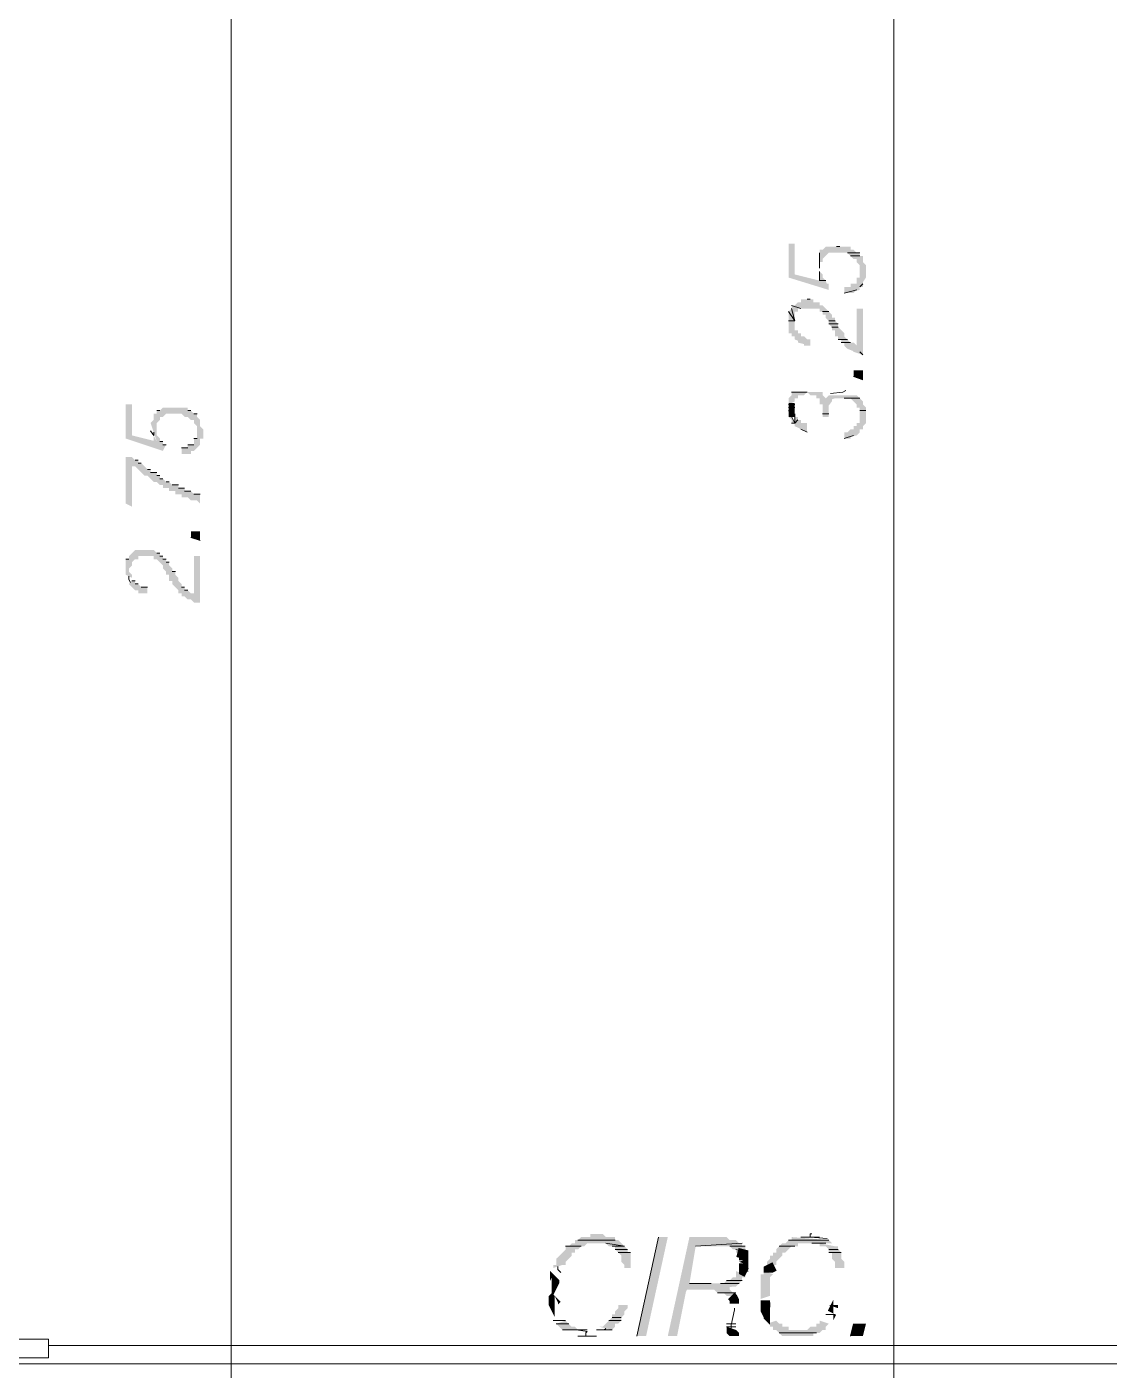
# Model space of a CAD drawing. Header units: millimetres. Extents: x 182 to 575, y -105 to 95.
# Drawn here: x 280.461 to 282.125, y 77.001 to 79.068 of the extents above; entities that cross this region are included whole.
import ezdxf

# ---------------------------------------------------------------- set-up
doc = ezdxf.new("R2010")
doc.units = ezdxf.units.MM
doc.header["$MEASUREMENT"] = 0
doc.layers.add('PDF_Geometry', color=7, linetype='Continuous')
doc.layers.add('PDF_Solid Fills', color=7, linetype='Continuous')

msp = doc.modelspace()

# ---------------------------------------------------------------- hatches: boundary and pattern name
at = {"layer": 'PDF_Solid Fills', "transparency": 33554559}
h = msp.add_hatch(color=256, dxfattribs=at)
h.paths.add_polyline_path([(280.4802034287751, 79.0350546216459), (280.5027033593307, 79.0350546216459), (280.4802034287751, 79.0350546216459)], flags=0)
h.paths.add_polyline_path([(280.4852032204417, 79.03755367720146), (280.497703567664, 79.03755367720146), (280.4852032204417, 79.03755367720146)], flags=0)
h.paths.add_polyline_path([(280.497703567664, 79.03755367720146), (280.4852032204417, 79.03755367720146), (280.497703567664, 79.03755367720146)], flags=0)
h.paths.add_polyline_path([(280.4902030259973, 79.03755367720146), (280.492702067664, 79.03755367720146), (280.4902030259973, 79.03755367720146)], flags=0)
h = msp.add_hatch(color=256, dxfattribs=at)
h.paths.add_polyline_path([(280.4752036371085, 79.02005353831257), (280.4702021371085, 79.02005353831257), (280.4752036371085, 79.02005353831257)], flags=0)
h.paths.add_polyline_path([(280.4702021371085, 79.02005353831257), (280.4752036371085, 79.02005353831257), (280.4702021371085, 79.02005353831257)], flags=0)
h.paths.add_polyline_path([(280.4677030954418, 79.0125529966459), (280.4727028871084, 79.0125529966459), (280.4677030954418, 79.0125529966459)], flags=0)
h.paths.add_polyline_path([(280.4727028871084, 79.0125529966459), (280.4677030954418, 79.0125529966459), (280.4727028871084, 79.0125529966459)], flags=0)
h.paths.add_polyline_path([(280.4652023454418, 79.00755489942368), (280.4727028871084, 79.00755489942368), (280.4652023454418, 79.00755489942368)], flags=0)
h.paths.add_polyline_path([(280.4727028871084, 79.00505245497924), (280.4652023454418, 79.00505245497924), (280.4727028871084, 79.00505245497924)], flags=0)
h.paths.add_polyline_path([(280.4652023454418, 79.00005435775701), (280.4727028871084, 79.00005435775701), (280.4652023454418, 79.00005435775701)], flags=0)
h.paths.add_polyline_path([(280.4652023454418, 78.99755530220145), (280.4702021371085, 78.99755530220145), (280.4652023454418, 78.99755530220145)], flags=0)
h.paths.add_polyline_path([(280.4702021371085, 78.99755530220145), (280.4652023454418, 78.99755530220145), (280.4702021371085, 78.99755530220145)], flags=0)
h.paths.add_polyline_path([(280.4652023454418, 78.99255381609035), (280.4727028871084, 78.99255381609035), (280.4652023454418, 78.99255381609035)], flags=0)
h.paths.add_polyline_path([(280.4727028871084, 78.99005476053479), (280.4652023454418, 78.99005476053479), (280.4727028871084, 78.99005476053479)], flags=0)
h = msp.add_hatch(color=256, dxfattribs=at)
h.paths.add_polyline_path([(280.5027033593307, 79.01505205220145), (280.5077031509973, 79.01505205220145), (280.5027033593307, 79.01505205220145)], flags=0)
h.paths.add_polyline_path([(280.5077031509973, 79.01005395497924), (280.5027033593307, 79.01005395497924), (280.5077031509973, 79.01005395497924)], flags=0)
h.paths.add_polyline_path([(280.5027033593307, 79.00755489942368), (280.5077031509973, 79.00755489942368), (280.5027033593307, 79.00755489942368)], flags=0)
h.paths.add_polyline_path([(280.5077031509973, 79.00505245497924), (280.5027033593307, 79.00505245497924), (280.5077031509973, 79.00505245497924)], flags=0)
h.paths.add_polyline_path([(280.5077031509973, 79.00005435775701), (280.5002026093306, 79.00005435775701), (280.5077031509973, 79.00005435775701)], flags=0)
h.paths.add_polyline_path([(280.5002026093306, 78.99755530220145), (280.5052024148862, 78.99755530220145), (280.5002026093306, 78.99755530220145)], flags=0)
h.paths.add_polyline_path([(280.5052024148862, 78.99505285775702), (280.5002026093306, 78.99505285775702), (280.5052024148862, 78.99505285775702)], flags=0)
h.paths.add_polyline_path([(280.497703567664, 78.99255381609035), (280.5052024148862, 78.99255381609035), (280.497703567664, 78.99255381609035)], flags=0)
h.paths.add_polyline_path([(280.5027033593307, 78.99005476053479), (280.497703567664, 78.99005476053479), (280.5027033593307, 78.99005476053479)], flags=0)
h = msp.add_hatch(color=256, dxfattribs=at)
h.paths.add_polyline_path([(280.4752036371085, 78.977552732757), (280.4902030259973, 78.977552732757), (280.4752036371085, 78.977552732757)], flags=0)
h.paths.add_polyline_path([(280.4802034287751, 78.97505367720146), (280.4852032204417, 78.97505367720146), (280.4802034287751, 78.97505367720146)], flags=0)
h.paths.add_polyline_path([(280.4852032204417, 78.97505367720146), (280.4802034287751, 78.97505367720146), (280.4852032204417, 78.97505367720146)], flags=0)
h = msp.add_hatch(color=256, dxfattribs=at)
h.paths.add_polyline_path([(281.6913149277286, 78.6729107191988), (281.6897278732196, 78.67767405253213), (281.6849645398862, 78.68243413189722), (281.6849645398862, 78.68719746523053), (281.6802012065529, 78.69195757105066), (281.6802012065529, 78.67767405253213), (281.6421075293042, 78.68719746523053), (281.6421075293042, 78.73481458163266), (281.6325841166058, 78.73481458163266), (281.6325841166058, 78.68243413189722), (281.6944879525846, 78.6633873065004), (281.6944879525846, 78.6729107191988)])
h.paths.add_polyline_path([(281.7182981377698, 78.65862397316707), (281.7325848838016, 78.65862397316707), (281.7361547648543, 78.6621962747202), (281.7421082965, 78.6633873065004), (281.7421082965, 78.66814738586547), (281.74686840232, 78.66814738586547), (281.74686840232, 78.67528833797746), (281.7516317356534, 78.68243413189722), (281.7516317356534, 78.70148098374906), (281.74686840232, 78.70624431708242), (281.74686840232, 78.71576772978082), (281.7421082965, 78.71576772978082), (281.7421082965, 78.72053106311415), (281.7373449896216, 78.72053106311415), (281.7325848838016, 78.72529116893426), (281.7278215504683, 78.72529116893426), (281.7278215504683, 78.73005447581258), (281.6897278732196, 78.73005447581258), (281.6849645398862, 78.72529116893426), (281.6802012065529, 78.72529116893426), (281.6802012065529, 78.70624431708242), (281.6849645398862, 78.70624431708242), (281.6849645398862, 78.71100765041572), (281.6897278732196, 78.71576772978082), (281.6944879525846, 78.72053106311415), (281.7230614711032, 78.72053106311415), (281.7278215504683, 78.71576772978082), (281.7325848838016, 78.71100765041572), (281.7373449896216, 78.71100765041572), (281.7373449896216, 78.70624431708242), (281.7421082965, 78.70148098374906), (281.7421082965, 78.68243413189722), (281.7373449896216, 78.68243413189722), (281.7373449896216, 78.6729107191988), (281.7278215504683, 78.6729107191988), (281.7278215504683, 78.66814738586547), (281.7182981377698, 78.66814738586547)])
h = msp.add_hatch(color=256, dxfattribs=at)
h.paths.add_polyline_path([(281.6849645398862, 78.72529116893426), (281.7325848838016, 78.72529116893426), (281.6849645398862, 78.72529116893426)], flags=0)
h.paths.add_polyline_path([(281.7325848838016, 78.72529116893426), (281.6849645398862, 78.72529116893426), (281.7325848838016, 78.72529116893426)], flags=0)
h.paths.add_polyline_path([(281.6802012065529, 78.72529116893426), (281.7373449896216, 78.72053106311415), (281.6802012065529, 78.72529116893426)], flags=0)
h = msp.add_hatch(color=256, dxfattribs=at)
h.paths.add_polyline_path([(281.6706777938545, 78.70148098374906), (281.6706777938545, 78.696720904384), (281.6706777938545, 78.70148098374906)], flags=0)
h.paths.add_polyline_path([(281.6706777938545, 78.696720904384), (281.6706777938545, 78.70148098374906), (281.6706777938545, 78.696720904384)], flags=0)
h.paths.add_polyline_path([(281.6754411271878, 78.71100765041572), (281.6754411271878, 78.68719746523053), (281.6754411271878, 78.71100765041572)], flags=0)
h.paths.add_polyline_path([(281.6754411271878, 78.68719746523053), (281.6754411271878, 78.71100765041572), (281.6754411271878, 78.68719746523053)], flags=0)
for points in [[(281.656394275336, 78.58005332501892), (281.656394275336, 78.57767328533637), (281.6659176880344, 78.57767328533637), (281.6659176880344, 78.5871966980348), (281.6611543811562, 78.5871966980348), (281.656394275336, 78.5919600313681), (281.6516309420026, 78.5919600313681), (281.6516309420026, 78.5967201107332), (281.6468708626376, 78.5967201107332), (281.6468708626376, 78.60148344406653), (281.6421075293042, 78.60148344406653), (281.6421075293042, 78.6300537086168), (281.6468708626376, 78.6300537086168), (281.6468708626376, 78.63481704195013), (281.6802012065529, 78.63481704195013), (281.6802012065529, 78.6300537086168), (281.6849645398862, 78.6300537086168), (281.6849645398862, 78.62529037528347), (281.6897278732196, 78.62529037528347), (281.6897278732196, 78.62053029591837), (281.6944879525846, 78.61576696258504), (281.6944879525846, 78.61100685676496), (281.699251285918, 78.60624354988664), (281.699251285918, 78.60148344406653), (281.704011391738, 78.60148344406653), (281.704011391738, 78.5919600313681), (281.7087747250714, 78.5919600313681), (281.7087747250714, 78.5871966980348), (281.7135348044366, 78.5871966980348), (281.7135348044366, 78.58243336470144), (281.7182981377698, 78.58243336470144), (281.7182981377698, 78.57767328533637), (281.7230614711032, 78.57290995200304), (281.7309988953115, 78.5697347600476), (281.7325848838016, 78.5681498461829), (281.74686840232, 78.5633865128496), (281.74686840232, 78.63481704195013), (281.7373449896216, 78.63481704195013), (281.7373449896216, 78.57767328533637), (281.7325848838016, 78.58243336470144), (281.7278215504683, 78.58243336470144), (281.7230614711032, 78.5871966980348), (281.7182981377698, 78.5919600313681), (281.7182981377698, 78.5967201107332), (281.7135348044366, 78.60148344406653), (281.7087747250714, 78.60624354988664), (281.7087747250714, 78.61100685676496), (281.704011391738, 78.61576696258504), (281.704011391738, 78.62053029591837), (281.699251285918, 78.62053029591837), (281.699251285918, 78.62529037528347), (281.6944879525846, 78.6300537086168), (281.6897278732196, 78.63481704195013), (281.6849645398862, 78.6395771213152), (281.6802012065529, 78.6395771213152), (281.6802012065529, 78.64434045464856), (281.6706777938545, 78.64434045464856), (281.6706777938545, 78.64910056046864), (281.6516309420026, 78.64910056046864), (281.6516309420026, 78.64434045464856), (281.6468708626376, 78.64434045464856), (281.6421075293042, 78.6395771213152), (281.6373441959709, 78.6395771213152), (281.6373441959709, 78.63481704195013), (281.6325841166058, 78.6300537086168), (281.6325841166058, 78.5967201107332), (281.6373441959709, 78.5967201107332), (281.6373441959709, 78.5919600313681), (281.6421075293042, 78.5919600313681), (281.6421075293042, 78.5871966980348), (281.6468708626376, 78.58529149489576), (281.6468708626376, 78.58243336470144)], [(281.7325848838016, 78.53005294142102), (281.74686840232, 78.52529283560094), (281.74686840232, 78.53957635411945), (281.7325848838016, 78.53957635411945)], [(280.661156312373, 78.43005214777025), (280.6563929790397, 78.43957881443689), (280.6563929790397, 78.43124328541413), (280.6230593811561, 78.43957881443689), (280.6230593811561, 78.48719593083902), (280.6135359684577, 78.48719593083902), (280.6135359684577, 78.43481548110356), (280.6706797250714, 78.41576862925172), (280.6754398308915, 78.42529206840516), (280.6706797250714, 78.42529206840516), (280.6706797250714, 78.43005214777025), (280.6659164181931, 78.43005214777025), (280.6659164181931, 78.43481548110356), (280.661156312373, 78.43957881443689), (280.661156312373, 78.45862566628875), (280.6659164181931, 78.46338574565382), (280.6659164181931, 78.46814907898718), (280.6706797250714, 78.46814907898718), (280.6754398308915, 78.47291241232048), (280.6992499896216, 78.47291241232048), (280.704013322955, 78.46814907898718), (280.7087734287751, 78.46814907898718), (280.7135367356534, 78.46338574565382), (280.7182968414735, 78.46338574565382), (280.7182968414735, 78.45862566628875), (280.7230601748068, 78.45386233295542), (280.7230601748068, 78.43481548110356), (280.7182968414735, 78.43481548110356), (280.7182968414735, 78.42529206840516), (280.7087734287751, 78.42529206840516), (280.7087734287751, 78.42052873507183), (280.6992499896216, 78.42052873507183), (280.6992499896216, 78.4110053223734), (280.7135367356534, 78.4110053223734), (280.7135367356534, 78.41576862925172), (280.7182968414735, 78.41576862925172), (280.7230601748068, 78.42052873507183), (280.7278202541719, 78.42529206840516), (280.7278202541719, 78.43481548110356), (280.7325835875053, 78.43481548110356), (280.7325835875053, 78.44910222713528), (280.7278202541719, 78.45386233295542), (280.7278202541719, 78.46338574565382), (280.7230601748068, 78.46814907898718), (280.7230601748068, 78.47291241232048), (280.7182968414735, 78.47291241232048), (280.7135367356534, 78.47767249168558), (280.7087734287751, 78.47767249168558), (280.7087734287751, 78.48243582501891), (280.6706797250714, 78.48243582501891), (280.6659164181931, 78.47767249168558), (280.661156312373, 78.47767249168558), (280.661156312373, 78.47291241232048), (280.6563929790397, 78.47291241232048), (280.6563929790397, 78.46338574565382), (280.6516328996746, 78.45862566628875)], [(280.7087734287751, 78.3443381266062), (280.7135367356534, 78.33957804724113), (280.7230601748068, 78.33957804724113), (280.7278202541719, 78.3348147139078), (280.7278202541719, 78.34910145993956), (280.7182968414735, 78.34910145993956), (280.7135367356534, 78.35386479327289), (280.704013322955, 78.35386479327289), (280.704013322955, 78.35862487263796), (280.6944899102567, 78.35862487263796), (280.6944899102567, 78.36338820597129), (280.6849632435899, 78.36338820597129), (280.6802031642249, 78.3681483117914), (280.6754398308915, 78.3681483117914), (280.6706797250714, 78.37291161866972), (280.6659164181931, 78.37291161866972), (280.6659164181931, 78.3776717244898), (280.661156312373, 78.3776717244898), (280.661156312373, 78.38243505782313), (280.6516328996746, 78.38243505782313), (280.6516328996746, 78.38719513718823), (280.6468695663413, 78.38719513718823), (280.642106233008, 78.39195847052156), (280.6373461536429, 78.39672180385489), (280.6325828203095, 78.39672180385489), (280.6325828203095, 78.40148188321996), (280.6278227144894, 78.40148188321996), (280.6230593811561, 78.40624521655332), (280.6135359684577, 78.40624521655332), (280.6135359684577, 78.3348147139078), (280.6230593811561, 78.33005460808769), (280.6230593811561, 78.39195847052156), (280.6278227144894, 78.39195847052156), (280.6325828203095, 78.38719513718823), (280.6373461536429, 78.38243505782313), (280.642106233008, 78.3776717244898), (280.6468695663413, 78.3776717244898), (280.6516328996746, 78.37291161866972), (280.6563929790397, 78.3681483117914), (280.661156312373, 78.3681483117914), (280.6659164181931, 78.36338820597129), (280.6706797250714, 78.36338820597129), (280.6706797250714, 78.35862487263796), (280.6802031642249, 78.35862487263796), (280.6802031642249, 78.35386479327289), (280.6897265769232, 78.35386479327289), (280.6897265769232, 78.34910145993956), (280.6992499896216, 78.34910145993956), (280.6992499896216, 78.3443381266062)], [(280.7135367356534, 78.28243426417234), (280.7278202541719, 78.27767418480727), (280.7278202541719, 78.29195770332578), (280.7135367356534, 78.29195770332578)], [(280.6325828203095, 78.20148357634164), (280.6325828203095, 78.19672024300834), (280.6468695663413, 78.19672024300834), (280.6468695663413, 78.20624365570674), (280.6373461536429, 78.20624365570674), (280.6325828203095, 78.21100698904007), (280.6278227144894, 78.21100698904007), (280.6278227144894, 78.21576709486018), (280.6230593811561, 78.21576709486018), (280.618299301791, 78.21100698904007), (280.6230593811561, 78.20624365570674), (280.6278227144894, 78.20148357634164)], [(281.3087748308915, 77.18719553401363), (281.3135349367117, 77.19195886734693), (281.3182982700449, 77.19195886734693), (281.32305834941, 77.19671894671205), (281.3516318679285, 77.19671894671205), (281.3563919472937, 77.19195886734693), (281.3659186139603, 77.19195886734693), (281.3659186139603, 77.18719553401363), (281.3706786933254, 77.18243542819351), (281.3754420266587, 77.1776721213152), (281.3754420266587, 77.16814868216176), (281.3802021324789, 77.16338860279669), (281.3802021324789, 77.15862526946336), (281.3897255451773, 77.15862526946336), (281.3897255451773, 77.18243542819351), (281.3849654393571, 77.18243542819351), (281.3849654393571, 77.18719553401363), (281.3802021324789, 77.19195886734693), (281.3754420266587, 77.19671894671205), (281.3706786933254, 77.20148228004538), (281.3659186139603, 77.20148228004538), (281.3659186139603, 77.20624561337868), (281.3516318679285, 77.20624561337868), (281.3468685345952, 77.21100569274378), (281.3278216827434, 77.21100569274378), (281.3278216827434, 77.20624561337868), (281.3135349367117, 77.20624561337868), (281.3087748308915, 77.20148228004538), (281.3040115240133, 77.20148228004538), (281.3040115240133, 77.19671894671205), (281.2992514181931, 77.19671894671205), (281.2944880848597, 77.19195886734693), (281.2897280054948, 77.19195886734693), (281.2897280054948, 77.18719553401363), (281.2849646721613, 77.18243542819351), (281.280201338828, 77.1776721213152), (281.275441259463, 77.17291201549509), (281.275441259463, 77.16338860279669), (281.2706779261296, 77.16338860279669), (281.2706779261296, 77.15862526946336), (281.2849646721613, 77.16338860279669), (281.2897280054948, 77.16338860279669), (281.2897280054948, 77.16814868216176), (281.2944880848597, 77.17291201549509), (281.2992514181931, 77.1776721213152), (281.2992514181931, 77.18243542819351), (281.3040115240133, 77.18243542819351), (281.3040115240133, 77.18719553401363)], [(281.6325841166058, 77.18719553401363), (281.6373441959709, 77.19195886734693), (281.6468708626376, 77.19195886734693), (281.6468708626376, 77.19671894671205), (281.699251285918, 77.19671894671205), (281.6944879525846, 77.20148228004538), (281.6373441959709, 77.20624561337868), (281.6373441959709, 77.20148228004538), (281.6325841166058, 77.20148228004538), (281.6278207832725, 77.19671894671205), (281.6230606774524, 77.19671894671205), (281.6182973705741, 77.19195886734693), (281.613537264754, 77.18719553401363), (281.613537264754, 77.18243542819351), (281.6087739314206, 77.18243542819351), (281.6087739314206, 77.1776721213152), (281.6040138520556, 77.1776721213152), (281.6040138520556, 77.17291201549509), (281.5992505187222, 77.16814868216176), (281.5992505187222, 77.16338860279669), (281.5944871853889, 77.15862526946336), (281.613537264754, 77.16338860279669), (281.613537264754, 77.16814868216176), (281.6182973705741, 77.17291201549509), (281.6230606774524, 77.1776721213152), (281.6230606774524, 77.18243542819351), (281.6278207832725, 77.18243542819351)], [(281.704011391738, 77.15862526946336), (281.7182981377698, 77.15862526946336), (281.7182981377698, 77.16814868216176), (281.7135348044366, 77.17291201549509), (281.7135348044366, 77.18243542819351), (281.7087747250714, 77.18719553401363), (281.7087747250714, 77.19195886734693), (281.704011391738, 77.19195886734693), (281.6802012065529, 77.19671894671205), (281.6802012065529, 77.19195886734693), (281.6897278732196, 77.19195886734693), (281.6944879525846, 77.18719553401363), (281.6944879525846, 77.18243542819351), (281.699251285918, 77.18243542819351), (281.699251285918, 77.17291201549509), (281.704011391738, 77.16814868216176)], [(281.5706802541719, 77.16338860279669), (281.5706802541719, 77.17291201549509), (281.5563935081401, 77.16814868216176)], [(281.5944871853889, 77.15386193613), (281.5944871853889, 77.14910185676496), (281.5897271060238, 77.14910185676496), (281.5897271060238, 77.11100492554803), (281.6040138520556, 77.11576825888136), (281.6040138520556, 77.1443385234316), (281.6087739314206, 77.14910185676496)], [(281.3611552806269, 77.08243466099776), (281.3468685345952, 77.068147914966), (281.3421084287752, 77.068147914966), (281.3611552806269, 77.0633878091459), (281.3659186139603, 77.068147914966), (281.3659186139603, 77.0729112482993), (281.3706786933254, 77.0729112482993), (281.3754420266587, 77.07767132766443), (281.3754420266587, 77.08243466099776), (281.3802021324789, 77.08719799433106), (281.3802021324789, 77.09195807369616), (281.3849654393571, 77.09672140702952), (281.3849654393571, 77.1014815128496), (281.3706786933254, 77.1014815128496), (281.3706786933254, 77.09672140702952), (281.3659186139603, 77.09195807369616), (281.3659186139603, 77.08719799433106), (281.3611552806269, 77.08719799433106)], [(281.280201338828, 77.068147914966), (281.2849646721613, 77.0633878091459), (281.3087748308915, 77.0633878091459), (281.3040115240133, 77.068147914966), (281.2992514181931, 77.068147914966), (281.2897280054948, 77.07767132766443), (281.275441259463, 77.0729112482993)], [(281.5421067621085, 77.05386439644747), (281.5563935081401, 77.05386439644747), (281.5563935081401, 77.05862450226758), (281.5516301748069, 77.0633878091459), (281.5373466562884, 77.068147914966), (281.5373466562884, 77.05862450226758)], [(281.6659176880344, 77.068147914966), (281.6611543811562, 77.0633878091459), (281.6325841166058, 77.0633878091459), (281.6325841166058, 77.068147914966), (281.6230606774524, 77.068147914966), (281.6230606774524, 77.0729112482993), (281.6182973705741, 77.0729112482993), (281.613537264754, 77.07767132766443), (281.5992505187222, 77.0729112482993), (281.6040138520556, 77.0729112482993), (281.6040138520556, 77.068147914966), (281.6087739314206, 77.068147914966), (281.6087739314206, 77.0633878091459), (281.613537264754, 77.0633878091459), (281.6182973705741, 77.05862450226758), (281.6230606774524, 77.05386439644747), (281.6706777938545, 77.05386439644747), (281.6706777938545, 77.05862450226758), (281.6802012065529, 77.05862450226758), (281.6849645398862, 77.0633878091459), (281.6897278732196, 77.0633878091459), (281.6897278732196, 77.068147914966), (281.6944879525846, 77.0729112482993), (281.6802012065529, 77.07767132766443), (281.6802012065529, 77.0729112482993), (281.6754411271878, 77.0729112482993), (281.6754411271878, 77.068147914966)], [(281.7325848838016, 77.0729112482993), (281.7278215504683, 77.05386439644747), (281.74686840232, 77.05386439644747), (281.7516317356534, 77.0729112482993)]]:
    msp.add_hatch(color=256, dxfattribs=at).paths.add_polyline_path(points)
h = msp.add_hatch(color=256, dxfattribs=at)
h.paths.add_polyline_path([(281.656394275336, 78.50148267687075), (281.6611543811562, 78.50624275623585), (281.6373441959709, 78.50624275623585), (281.6373441959709, 78.50148267687075), (281.6325841166058, 78.49671934353742), (281.6325841166058, 78.48719593083902), (281.6421075293042, 78.49195923771734), (281.6421075293042, 78.49671934353742), (281.6468708626376, 78.49671934353742), (281.6468708626376, 78.50148267687075)])
h.paths.add_polyline_path([(281.6849645398862, 78.48719593083902), (281.6849645398862, 78.46814907898718), (281.6944879525846, 78.46814907898718), (281.6944879525846, 78.48560884987498), (281.699251285918, 78.49195923771734), (281.699251285918, 78.49513299719081), (281.704011391738, 78.49671934353742), (281.7278215504683, 78.49671934353742), (281.7325848838016, 78.49195923771734), (281.7373449896216, 78.48719593083902), (281.7373449896216, 78.48243582501891), (281.7421082965, 78.48243582501891), (281.7421082965, 78.45862566628875), (281.7373449896216, 78.45862566628875), (281.7373449896216, 78.45386233295542), (281.7325848838016, 78.45386233295542), (281.7325848838016, 78.44910222713528), (281.7278215504683, 78.44910222713528), (281.7230614711032, 78.44433889380198), (281.7182981377698, 78.44433889380198), (281.7182981377698, 78.43481548110356), (281.7278215504683, 78.43481548110356), (281.7278215504683, 78.43719714446223), (281.7373449896216, 78.43957881443689), (281.7421082965, 78.44433889380198), (281.7421082965, 78.44910222713528), (281.74686840232, 78.44910222713528), (281.74686840232, 78.45386233295542), (281.7516317356534, 78.45862566628875), (281.7516317356534, 78.48243582501891), (281.74686840232, 78.48719593083902), (281.74686840232, 78.49195923771734), (281.7421082965, 78.49671934353742), (281.7373449896216, 78.50148267687075), (281.6944879525846, 78.50148267687075), (281.6897278732196, 78.49671934353742), (281.6849645398862, 78.50148267687075), (281.6849645398862, 78.50624275623585), (281.6611543811562, 78.50624275623585), (281.6659176880344, 78.50148267687075), (281.6754411271878, 78.50148267687075), (281.6754411271878, 78.49671934353742), (281.6802012065529, 78.49671934353742), (281.6802012065529, 78.48719593083902)])
h = msp.add_hatch(color=256, dxfattribs=at)
h.paths.add_polyline_path([(281.6325841166058, 78.46814907898718), (281.6421075293042, 78.45862566628875), (281.6325841166058, 78.47767249168558)])
h.paths.add_polyline_path([(281.6373441959709, 78.46338574565382), (281.6373441959709, 78.45862566628875), (281.6421075293042, 78.45862566628875)])
h.paths.add_polyline_path([(281.6421075293042, 78.45386233295542), (281.6516309420026, 78.44910222713528), (281.6611543811562, 78.44433889380198), (281.6611543811562, 78.45862566628875), (281.6516309420026, 78.45862566628875), (281.6516309420026, 78.46338574565382), (281.6468708626376, 78.46338574565382), (281.6468708626376, 78.46814907898718), (281.6421075293042, 78.46814907898718), (281.6421075293042, 78.45862566628875)])
h = msp.add_hatch(color=256, dxfattribs=at)
h.paths.add_polyline_path([(280.6278227144894, 78.24910069274378), (280.6325828203095, 78.24910069274378), (280.6325828203095, 78.2538639996221)])
h.paths.add_polyline_path([(280.7135367356534, 78.18719683030992), (280.7182968414735, 78.18243349697659), (280.7278202541719, 78.18243349697659), (280.7278202541719, 78.2538639996221), (280.7182968414735, 78.2538639996221), (280.7182968414735, 78.19672024300834), (280.7135367356534, 78.19672024300834), (280.7087734287751, 78.20148357634164), (280.704013322955, 78.20148357634164), (280.704013322955, 78.20624365570674), (280.6992499896216, 78.20624365570674), (280.6992499896216, 78.21100698904007), (280.6944899102567, 78.21576709486018), (280.6944899102567, 78.22053042819354), (280.6897265769232, 78.22529050755858), (280.6897265769232, 78.23005384089194), (280.6849632435899, 78.23005384089194), (280.6849632435899, 78.23481717422527), (280.6802031642249, 78.23957725359034), (280.6802031642249, 78.24434058692367), (280.6754398308915, 78.24434058692367), (280.6754398308915, 78.24910069274378), (280.6706797250714, 78.24910069274378), (280.6706797250714, 78.2538639996221), (280.6659164181931, 78.2538639996221), (280.6659164181931, 78.25862410544218), (280.661156312373, 78.25862410544218), (280.6563929790397, 78.26338743877551), (280.6278227144894, 78.26338743877551), (280.6230593811561, 78.25862410544218), (280.618299301791, 78.2538639996221), (280.618299301791, 78.24910069274378), (280.6135359684577, 78.24910069274378), (280.6135359684577, 78.22529050755858), (280.6230593811561, 78.22053042819354), (280.6230593811561, 78.22529050755858), (280.618299301791, 78.23005384089194), (280.618299301791, 78.23481717422527), (280.6230593811561, 78.23957725359034), (280.6230593811561, 78.24434058692367), (280.6325828203095, 78.2538639996221), (280.6563929790397, 78.2538639996221), (280.6563929790397, 78.24910069274378), (280.661156312373, 78.24910069274378), (280.6659164181931, 78.24434058692367), (280.6706797250714, 78.23957725359034), (280.6706797250714, 78.23481717422527), (280.6754398308915, 78.23005384089194), (280.6754398308915, 78.22529050755858), (280.6802031642249, 78.22529050755858), (280.6802031642249, 78.21576709486018), (280.6849632435899, 78.21576709486018), (280.6849632435899, 78.21100698904007), (280.6897265769232, 78.20624365570674), (280.6944899102567, 78.20148357634164), (280.6944899102567, 78.19672024300834), (280.6992499896216, 78.19672024300834), (280.6992499896216, 78.19195690967501), (280.704013322955, 78.19195690967501), (280.7087734287751, 78.18719683030992)])
h = msp.add_hatch(color=256, dxfattribs=at)
h.paths.add_polyline_path([(281.4325825557593, 77.20624561337868), (281.3992489578756, 77.05386439644747), (281.4135357039073, 77.05386439644747), (281.446869301791, 77.20624561337868)])
h.paths.add_polyline_path([(281.5421067621085, 77.12945961408911), (281.5516301748069, 77.13005500491309), (281.5563935081401, 77.13481508427816), (281.5611535875053, 77.13957841761149), (281.5611535875053, 77.1443385234316), (281.5659169208386, 77.1443385234316), (281.5659169208386, 77.14910185676496), (281.5516301748069, 77.15386193613), (281.5516301748069, 77.1443385234316), (281.5468700689868, 77.1443385234316), (281.5421067621085, 77.13957841761149), (281.5373466562884, 77.13957841761149), (281.532583322955, 77.13481508427816), (281.4802028996745, 77.13481508427816), (281.489726312373, 77.19195886734693), (281.5421067621085, 77.19195886734693), (281.5468700689868, 77.18719553401363), (281.5516301748069, 77.18719553401363), (281.5516301748069, 77.18243542819351), (281.5706802541719, 77.18243542819351), (281.5659169208386, 77.18719553401363), (281.5659169208386, 77.19195886734693), (281.5611535875053, 77.19195886734693), (281.5611535875053, 77.19671894671205), (281.5563935081401, 77.19671894671205), (281.5516301748069, 77.20148228004538), (281.5421067621085, 77.20148228004538), (281.5373466562884, 77.20624561337868), (281.4802028996745, 77.20624561337868), (281.446869301791, 77.05386439644747), (281.4611560478228, 77.05386439644747), (281.4746447729947, 77.1213171660709), (281.4762813813049, 77.12529167157976), (281.5182965769233, 77.12529167157976), (281.5230599102566, 77.12052833824643), (281.532583322955, 77.12052833824643), (281.5373466562884, 77.11576825888136), (281.5516301748069, 77.11576825888136), (281.5516301748069, 77.12052833824643), (281.5468700689868, 77.12052833824643), (281.5421067621085, 77.12529167157976)])

# ---------------------------------------------------------------- linework, layer by layer
at = {"layer": 'PDF_Geometry', "lineweight": 13}
for points in [[(281.7944887462354, 76.98243389380198), (281.7944887462354, 77.01100738586547), (281.7944887462354, 80.158625904384), (281.7944887462354, 80.18243608956917)], [(280.7754405980874, 76.98243389380198), (280.7754405980874, 77.01100738586547), (280.7754405980874, 79.65862526946336), (280.7754405980874, 79.68243542819351), (280.7754405980874, 79.65862526946336), (280.7754405980874, 79.61100492554803)], [(281.7111547647539, 78.73005447581258), (281.7063930451773, 78.73005447581258), (281.7063930451773, 78.73005447581258), (281.7063946721613, 78.73005447581258)], [(281.7230614711032, 78.72053106311415), (281.7421082965, 78.72053106311415), (281.7230614711032, 78.72053106311415)], [(281.7278215504683, 78.71576772978082), (281.7421082965, 78.71576772978082), (281.7278215504683, 78.71576772978082)], [(281.6897278732196, 78.67767405253213), (281.6802012065529, 78.67767405253213), (281.6897278732196, 78.67767405253213)], [(281.6516309420026, 78.63481704195013), (281.6373441959709, 78.6395771213152), (281.6516309420026, 78.63481704195013)], [(281.6611543811562, 78.64910056046864), (281.6659176880344, 78.64910056046864), (281.6611543811562, 78.64910056046864)], [(281.6659176880344, 78.64910056046864), (281.6611543811562, 78.64910056046864), (281.6659176880344, 78.64910056046864)], [(281.6944879525846, 78.6300537086168), (281.6849645398862, 78.6300537086168), (281.6944879525846, 78.6300537086168)], [(281.6849645398862, 78.6300537086168), (281.6944879525846, 78.6300537086168), (281.6849645398862, 78.6300537086168)], [(281.6325841166058, 78.61576696258504), (281.6421075293042, 78.61576696258504), (281.6325841166058, 78.61576696258504)], [(281.6944879525846, 78.61576696258504), (281.704011391738, 78.61576696258504), (281.6944879525846, 78.61576696258504)], [(281.7087747250714, 78.61100685676496), (281.6944879525846, 78.61100685676496), (281.7087747250714, 78.61100685676496)], [(281.699251285918, 78.60624354988664), (281.7087747250714, 78.60624354988664), (281.699251285918, 78.60624354988664)], [(281.7230614711032, 78.5871966980348), (281.7087747250714, 78.5871966980348), (281.7230614711032, 78.5871966980348)], [(281.7278215504683, 78.58243336470144), (281.7135348044366, 78.58243336470144), (281.7278215504683, 78.58243336470144)], [(281.74686840232, 78.52529283560094), (281.7325848838016, 78.53005294142102), (281.74686840232, 78.52529283560094)], [(281.6611543811562, 78.50624275623585), (281.6373441959709, 78.50624275623585), (281.6611543811562, 78.50624275623585)], [(281.6373441959709, 78.50624275623585), (281.6611543811562, 78.50624275623585), (281.6373441959709, 78.50624275623585)], [(281.7206798044366, 78.50862442290253), (281.7159180980873, 78.50624275623585), (281.7159164711031, 78.50624275623585), (281.7159180848598, 78.50624275623585), (281.6968696192513, 78.5038627165533)], [(281.7421082965, 78.49671934353742), (281.7182981377698, 78.49671934353742), (281.7421082965, 78.49671934353742)], [(281.7182981377698, 78.49671934353742), (281.7421082965, 78.49671934353742), (281.7182981377698, 78.49671934353742)], [(280.661156312373, 78.47767249168558), (280.6659164181931, 78.47767249168558), (280.661156312373, 78.47767249168558)], [(280.7135367356534, 78.47767249168558), (280.7087734287751, 78.47767249168558), (280.7135367356534, 78.47767249168558)], [(280.7230601748068, 78.47291241232048), (280.7182968414735, 78.47291241232048), (280.7230601748068, 78.47291241232048)], [(281.6325841166058, 78.48719593083902), (281.6421075293042, 78.48719593083902), (281.6325841166058, 78.48719593083902)], [(281.6421075293042, 78.48243582501891), (281.6325841166058, 78.48243582501891), (281.6421075293042, 78.48243582501891)], [(281.6325841166058, 78.47767249168558), (281.6421075293042, 78.45862566628875), (281.6325841166058, 78.47767249168558)], [(281.6944879525846, 78.47291241232048), (281.6849645398862, 78.47291241232048), (281.6944879525846, 78.47291241232048)], [(281.7516317356534, 78.47767249168558), (281.7421082965, 78.47767249168558), (281.7516317356534, 78.47767249168558)], [(280.6516328996746, 78.44672056046866), (280.6563946060238, 78.43957718745278), (280.6563946060238, 78.4443389070295)], [(280.6706797250714, 78.43005214777025), (280.6659164181931, 78.43005214777025), (280.6706797250714, 78.43005214777025)], [(280.7182968414735, 78.43481548110356), (280.7230601748068, 78.43481548110356), (280.7182968414735, 78.43481548110356)], [(280.6754398308915, 78.42529206840516), (280.6706797250714, 78.42529206840516), (280.6754398308915, 78.42529206840516)], [(280.6992499896216, 78.42052873507183), (280.7087734287751, 78.42052873507183), (280.6992499896216, 78.42052873507183)], [(280.7087734287751, 78.42529206840516), (280.7182968414735, 78.42529206840516), (280.7087734287751, 78.42529206840516)], [(280.6325828203095, 78.40148188321996), (280.6278227144894, 78.40148188321996), (280.6325828203095, 78.40148188321996)], [(280.6373461536429, 78.39672180385489), (280.6325828203095, 78.39672180385489), (280.6373461536429, 78.39672180385489)], [(280.6516328996746, 78.38719513718823), (280.6468695663413, 78.38719513718823), (280.6516328996746, 78.38719513718823)], [(280.661156312373, 78.38243505782313), (280.6516328996746, 78.38243505782313), (280.661156312373, 78.38243505782313)], [(280.6659164181931, 78.3776717244898), (280.661156312373, 78.3776717244898), (280.6659164181931, 78.3776717244898)], [(280.6706797250714, 78.37291161866972), (280.6659164181931, 78.37291161866972), (280.6706797250714, 78.37291161866972)], [(280.6802031642249, 78.3681483117914), (280.6754398308915, 78.3681483117914), (280.6802031642249, 78.3681483117914)], [(280.6944899102567, 78.36338820597129), (280.6849632435899, 78.36338820597129), (280.6944899102567, 78.36338820597129)], [(280.704013322955, 78.35862487263796), (280.6944899102567, 78.35862487263796), (280.704013322955, 78.35862487263796)], [(280.7135367356534, 78.35386479327289), (280.704013322955, 78.35386479327289), (280.7135367356534, 78.35386479327289)], [(280.7278202541719, 78.34910145993956), (280.7182968414735, 78.34910145993956), (280.7278202541719, 78.34910145993956)], [(280.7278202541719, 78.27767418480727), (280.7135367356534, 78.28243426417234), (280.7278202541719, 78.27767418480727)], [(280.6135359684577, 78.24910069274378), (280.618299301791, 78.24910069274378), (280.6135359684577, 78.24910069274378)], [(280.6659164181931, 78.25862410544218), (280.661156312373, 78.25862410544218), (280.6659164181931, 78.25862410544218)], [(280.6706797250714, 78.2538639996221), (280.6659164181931, 78.2538639996221), (280.6706797250714, 78.2538639996221)], [(280.6754398308915, 78.24910069274378), (280.6706797250714, 78.24910069274378), (280.6754398308915, 78.24910069274378)], [(280.6802031642249, 78.24434058692367), (280.6754398308915, 78.24434058692367), (280.6802031642249, 78.24434058692367)], [(280.6897265769232, 78.23005384089194), (280.6849632435899, 78.23005384089194), (280.6897265769232, 78.23005384089194)], [(280.6182976748068, 78.22291046787606), (280.6182976748068, 78.21814876152683), (280.6206793414735, 78.21338704195014)], [(280.6278227144894, 78.21576709486018), (280.6230593811561, 78.21576709486018), (280.6278227144894, 78.21576709486018)], [(280.6325828203095, 78.21100698904007), (280.6278227144894, 78.21100698904007), (280.6325828203095, 78.21100698904007)], [(280.6468695663413, 78.20624365570674), (280.6373461536429, 78.20624365570674), (280.6468695663413, 78.20624365570674)], [(280.704013322955, 78.20624365570674), (280.6992499896216, 78.20624365570674), (280.704013322955, 78.20624365570674)], [(280.7087734287751, 78.20148357634164), (280.704013322955, 78.20148357634164), (280.7087734287751, 78.20148357634164)], [(280.4944883494101, 77.03957765041574), (282.4802041959709, 77.03957765041574)], [(280.2802032965, 77.01100738586547), (283.3421077938544, 77.01100738586547)]]:
    msp.add_lwpolyline(points, dxfattribs=at)
for points in [[(281.6730594605211, 78.70386265041574, 0, 0, 0), (281.6754411271878, 78.69910094406654, 0, 0, 0), (281.6754411271878, 78.69910255782315, 0, 0, 0), (281.6754411271878, 78.69910093083902, 0.04285701058200803, 0.04285701058200803, 0), (281.6754411271878, 78.69910255782315, 0, 0, 0), (281.6802012065529, 78.69910255782315, 0, 0, 0)], [(281.658774328246, 78.51576942290251, 0, 0, 0), (281.6611559816852, 78.51338775623583, 0, 0, 0), (281.6611543679286, 78.51100608956918, 0.03809367724867587, 0.03809367724867587, 0), (281.6611559949127, 78.51100608956918, 0, 0, 0), (281.6611543679286, 78.51100608956918, 0, 0, 0), (281.6611543679286, 78.50624275623585, 0, 0, 0), (281.6611543679286, 78.50624275623585, 0, 0, 0)]]:
    msp.add_lwpolyline(points, format="xyseb", dxfattribs=at)
for points in [[(281.6802012065529, 78.696720904384), (281.6802012065529, 78.72053106311415), (281.6802012065529, 78.696720904384)], [(281.6802012065529, 78.69195757105066), (281.6802012065529, 78.67767405253213), (281.6802012065529, 78.69195757105066)], [(281.7373449896216, 78.6633873065004), (281.7182981377698, 78.65862397316707), (281.7373449896216, 78.6633873065004)], [(281.74686840232, 78.6729107191988), (281.7421082965, 78.66814738586547), (281.74686840232, 78.6729107191988)], [(281.6325841166058, 78.6300537086168), (281.6421075293042, 78.61576696258504), (281.6325841166058, 78.6300537086168)], [(281.6373441959709, 78.63481704195013), (281.6421075293042, 78.61576696258504), (281.6373441959709, 78.63481704195013)], [(281.7421082965, 78.5681498461829), (281.74686840232, 78.5633865128496), (281.7421082965, 78.5681498461829)], [(281.6421075293042, 78.47291241232048), (281.6421075293042, 78.45862566628875), (281.6421075293042, 78.47291241232048)], [(281.6373441959709, 78.45862566628875), (281.6421075293042, 78.45862566628875), (281.6373441959709, 78.45862566628875)], [(281.6468708626376, 78.46338574565382), (281.6421075293042, 78.45862566628875), (281.6468708626376, 78.46338574565382)], [(281.6516309420026, 78.44910222713528), (281.6611543811562, 78.44433889380198), (281.6516309420026, 78.44910222713528)], [(281.7325848838016, 78.43957881443689), (281.7182981377698, 78.43481548110356), (281.7325848838016, 78.43957881443689)]]:
    msp.add_lwpolyline(points, close=True, dxfattribs=at)
at = {"layer": 'PDF_Geometry', "lineweight": 13, "const_width": 0.009523412698418573}
msp.add_lwpolyline([(281.637345822955, 78.48957758427815), (281.637345822955, 78.48719593083902), (281.637345822955, 78.48243582501891), (281.637345822955, 78.46814907898718)], dxfattribs=at)
at = {"layer": 'PDF_Geometry', "lineweight": 20}
for points in [[(281.6682977409445, 77.21100569274378), (281.6659160875053, 77.21100569274378), (281.6659177012618, 77.21100569274378), (281.6659160742778, 77.20624561337868), (281.6659177012618, 77.20624561337868), (281.6659177012618, 77.20624561337868), (281.6921079129021, 77.20386394671203)], [(281.3135349367117, 77.19195886734693), (281.2897280054948, 77.19195886734693), (281.3135349367117, 77.19195886734693)], [(281.3087748308915, 77.20148228004538), (281.3659186139603, 77.20148228004538), (281.3087748308915, 77.20148228004538)], [(281.3802021324789, 77.19195886734693), (281.3611552806269, 77.19195886734693), (281.3802021324789, 77.19195886734693)], [(281.3992489578756, 77.05386439644747), (281.4325825557593, 77.20624561337868), (281.3992489578756, 77.05386439644747)], [(281.5421067621085, 77.19195886734693), (281.5659169208386, 77.19195886734693), (281.5421067621085, 77.19195886734693)], [(281.6182973705741, 77.19195886734693), (281.6421075293042, 77.19195886734693), (281.6182973705741, 77.19195886734693)], [(281.6944879525846, 77.20148228004538), (281.6325841166058, 77.20148228004538), (281.6944879525846, 77.20148228004538)], [(281.6325841166058, 77.20148228004538), (281.6944879525846, 77.20148228004538), (281.6325841166058, 77.20148228004538)], [(281.6802012065529, 77.20624561337868), (281.6516309420026, 77.20624561337868), (281.6802012065529, 77.20624561337868)], [(281.6778211668703, 77.19671894671205), (281.6897262594629, 77.19671894671205), (281.6682977409445, 77.19671894671205)], [(281.3659186139603, 77.18719553401363), (281.3849654393571, 77.18719553401363), (281.3659186139603, 77.18719553401363)], [(281.3706786933254, 77.18243542819351), (281.3897255451773, 77.18243542819351), (281.3706786933254, 77.18243542819351)], [(281.6944879525846, 77.18719553401363), (281.7087747250714, 77.18719553401363), (281.6944879525846, 77.18719553401363)], [(281.7135348044366, 77.18243542819351), (281.6944879525846, 77.18243542819351), (281.7135348044366, 77.18243542819351)], [(281.2778212991454, 77.16100693613004), (281.2778212991454, 77.1562436027967), (281.2825830054948, 77.15148189644748)], [(281.5706802541719, 77.15386193613), (281.5563935081401, 77.15386193613), (281.5706802541719, 77.15386193613)], [(281.4802028996745, 77.13481508427816), (281.5135364975582, 77.13481508427816), (281.4802028996745, 77.13481508427816)], [(281.5563935081401, 77.13481508427816), (281.52782324359, 77.13481508427816), (281.5563935081401, 77.13481508427816)], [(281.5373466562884, 77.13957841761149), (281.5611535875053, 77.13957841761149), (281.5373466562884, 77.13957841761149)], [(281.5230599102566, 77.12052833824643), (281.5468700689868, 77.12052833824643), (281.5230599102566, 77.12052833824643)], [(281.532583322955, 77.12052833824643), (281.5516301748069, 77.12052833824643), (281.532583322955, 77.12052833824643)], [(281.5492501351243, 77.09672140702952), (281.5492501351243, 77.09433974036281), (281.5468684684577, 77.08243466099776), (281.5444884155476, 77.07052958163268), (281.5444884155476, 77.06576786205594)], [(281.6897278732196, 77.08719799433106), (281.704011391738, 77.08719799433106), (281.6897278732196, 77.08719799433106)], [(281.2897280054948, 77.07767132766443), (281.2706779261296, 77.07767132766443), (281.2897280054948, 77.07767132766443)], [(281.2944880848597, 77.0729112482993), (281.275441259463, 77.0729112482993), (281.2944880848597, 77.0729112482993)], [(281.275441259463, 77.0729112482993), (281.2944880848597, 77.0729112482993), (281.275441259463, 77.0729112482993)], [(281.3563919472937, 77.07767132766443), (281.3754420266587, 77.07767132766443), (281.3563919472937, 77.07767132766443)], [(281.3754420266587, 77.08243466099776), (281.3611552806269, 77.08243466099776), (281.3754420266587, 77.08243466099776)], [(281.5516301748069, 77.0729112482993), (281.5373466562884, 77.0729112482993), (281.5516301748069, 77.0729112482993)], [(281.5373466562884, 77.068147914966), (281.5516301748069, 77.068147914966), (281.5373466562884, 77.068147914966)], [(281.7278215504683, 77.05386439644747), (281.7325848838016, 77.0729112482993), (281.7278215504683, 77.05386439644747)], [(281.32305834941, 77.0633878091459), (281.2849646721613, 77.0633878091459), (281.32305834941, 77.0633878091459)], [(281.3063931774524, 77.0633878091459), (281.3230599763941, 77.06100615570674), (281.3206799367116, 77.05862450226758), (281.3206783097276, 77.05862450226758), (281.3206799234841, 77.05386439644747), (281.3206783097276, 77.05386439644747), (281.3206799234841, 77.05386439644747), (281.3206783097276, 77.05386439644747)], [(281.3373450954417, 77.05386439644747), (281.3087748308915, 77.05386439644747), (281.3373450954417, 77.05386439644747)], [(281.3087748308915, 77.05386439644747), (281.3373450954417, 77.05386439644747), (281.3087748308915, 77.05386439644747)], [(281.3611552806269, 77.0633878091459), (281.3373450954417, 77.0633878091459), (281.3611552806269, 77.0633878091459)], [(281.3516318547011, 77.06576786205594), (281.3492501880344, 77.0633878091459), (281.3444884816852, 77.0633878091459)], [(281.6182973705741, 77.05862450226758), (281.6754411271878, 77.05862450226758), (281.6182973705741, 77.05862450226758)]]:
    msp.add_lwpolyline(points, dxfattribs=at)
for points in [[(281.3516318679285, 77.19671894671205), (281.3802021324789, 77.19195886734693), (281.3516318679285, 77.19671894671205)], [(281.5611535875053, 77.19671894671205), (281.489726312373, 77.19195886734693), (281.5611535875053, 77.19671894671205)], [(281.5516301748069, 77.18719553401363), (281.5706802541719, 77.18243542819351), (281.5516301748069, 77.18719553401363)], [(280.2706798573466, 77.02053079856387), (280.4944883494101, 77.02053079856387), (280.4944883494101, 77.04910106311414), (280.2706798573466, 77.04910106311414)]]:
    msp.add_lwpolyline(points, close=True, dxfattribs=at)
for points, const_width in [([(281.5540118414735, 77.18243542819351), (281.563536881156, 77.18005377475436), (281.563536881156, 77.17529206840516), (281.563536881156, 77.17053034882844)], 0.01428674603174397), ([(281.563536881156, 77.16576864247921), (281.563536881156, 77.16338860279669), (281.563536881156, 77.15862526946336), (281.563536881156, 77.15386193613), (281.5682985875053, 77.15148189644748)], 0.01428674603174397), ([(281.6111555980873, 77.16100693613004), (281.6016305584047, 77.1562436027967), (281.6016305584047, 77.15148189644748)], 0.01428674603175074)]:
    msp.add_lwpolyline(points, dxfattribs=dict(at, const_width=const_width))
for points in [[(281.2682978732196, 77.15148189644748, 0, 0, 0), (281.2730595795687, 77.14672019009828, 0.01428351851852009, 0.01428351851852009, 0), (281.2730595795687, 77.14195847052156, 0.01428674603174397, 0.01428674603174397, 0), (281.2730595795687, 77.13719675094487, 0.01428674603174397, 0.01428674603174397, 0), (281.2706779261296, 77.13243504459564, 0.01428674603174397, 0.01428674603174397, 0), (281.2682978864472, 77.12767333824641, 0, 0, 0), (281.2682978864472, 77.12291000491311, 0, 0, 0), (281.2682978864472, 77.11814829856388, 0, 0, 0), (281.2682978864472, 77.11338659221465, 0, 0, 0)], [(281.275441259463, 77.11338659221465, 0.01904682539683038, 0.01904682539683038, 0), (281.2706779261296, 77.10862487263796, 0.01428351851852009, 0.01428351851852009, 0), (281.2706779261296, 77.10386316628876, 0.01428351851852009, 0.01428351851852009, 0), (281.2730595795687, 77.09910145993956, 0, 0, 0), (281.2730595795687, 77.09433974036281, 0, 0, 0), (281.2730595795687, 77.08957803401364, 0, 0, 0), (281.2754412462355, 77.08719799433106, 0, 0, 0), (281.2778212991454, 77.08481632766441, 0, 0, 0), (281.2802029658121, 77.08005299433108, 0, 0, 0), (281.2730595927962, 77.07529128798188, 0, 0, 0)], [(281.5444884155476, 77.11576825888136, 0.01428674603174397, 0.01428674603174397, 0), (281.5468684684577, 77.11338659221465, 0.01428674603174397, 0.01428674603174397, 0), (281.5492501351243, 77.10862487263796, 0.01428674603174397, 0.01428674603174397, 0), (281.5492501351243, 77.10386316628876, 0, 0, 0), (281.5492501351243, 77.09910145993956, 0, 0, 0), (281.5421067621085, 77.09672140702952, 0, 0, 0)], [(281.5968704790397, 77.11338659221465, 0, 0, 0), (281.5968704790397, 77.10862487263796, 0.01428674603174397, 0.01428674603174397, 0), (281.5968704790397, 77.10386316628876, 0.01428674603174397, 0.01428674603174397, 0), (281.5968704790397, 77.09910145993956, 0.01904682539683038, 0.01904682539683038, 0), (281.5992505187222, 77.09433974036281, 0.01010225500014094, 0.01010225500014094, 0), (281.5992505187222, 77.08957803401364, 0.0190500793650829, 0.0190500793650829, 0), (281.6040122250714, 77.08481632766441, 0, 0, 0), (281.6040122250714, 77.08005299433108, 0, 0, 0), (281.5992505187222, 77.07529128798188, 0, 0, 0)], [(281.7016313388281, 77.09910145993956, 0, 0, 0), (281.7016313388281, 77.09433974036281, 0.01428674603174397, 0.01428674603174397, 0), (281.6992512991455, 77.08957803401364, 0, 0, 0), (281.6968696324788, 77.08481632766441, 0, 0, 0), (281.6921079129021, 77.08243466099776, 0, 0, 0), (281.6921079129021, 77.07767132766443, 0, 0, 0), (281.6968696192513, 77.07529128798188, 0, 0, 0)]]:
    msp.add_lwpolyline(points, format="xyseb", dxfattribs=at)
at = {"layer": 'PDF_Solid Fills', "transparency": 33554559}
for points in [[(281.7087747250714, 77.09672140702952), (281.6944879525846, 77.1014815128496), (281.7087747250714, 77.1014815128496)], [(281.3135349367117, 77.05386439644747), (281.3182982700449, 77.05386439644747), (281.3278216827434, 77.05386439644747)], [(281.3182982700449, 77.05386439644747), (281.3278216827434, 77.05386439644747), (281.32305834941, 77.05386439644747)]]:
    msp.add_solid(points, dxfattribs=at)

doc.saveas('drawing.dxf')
